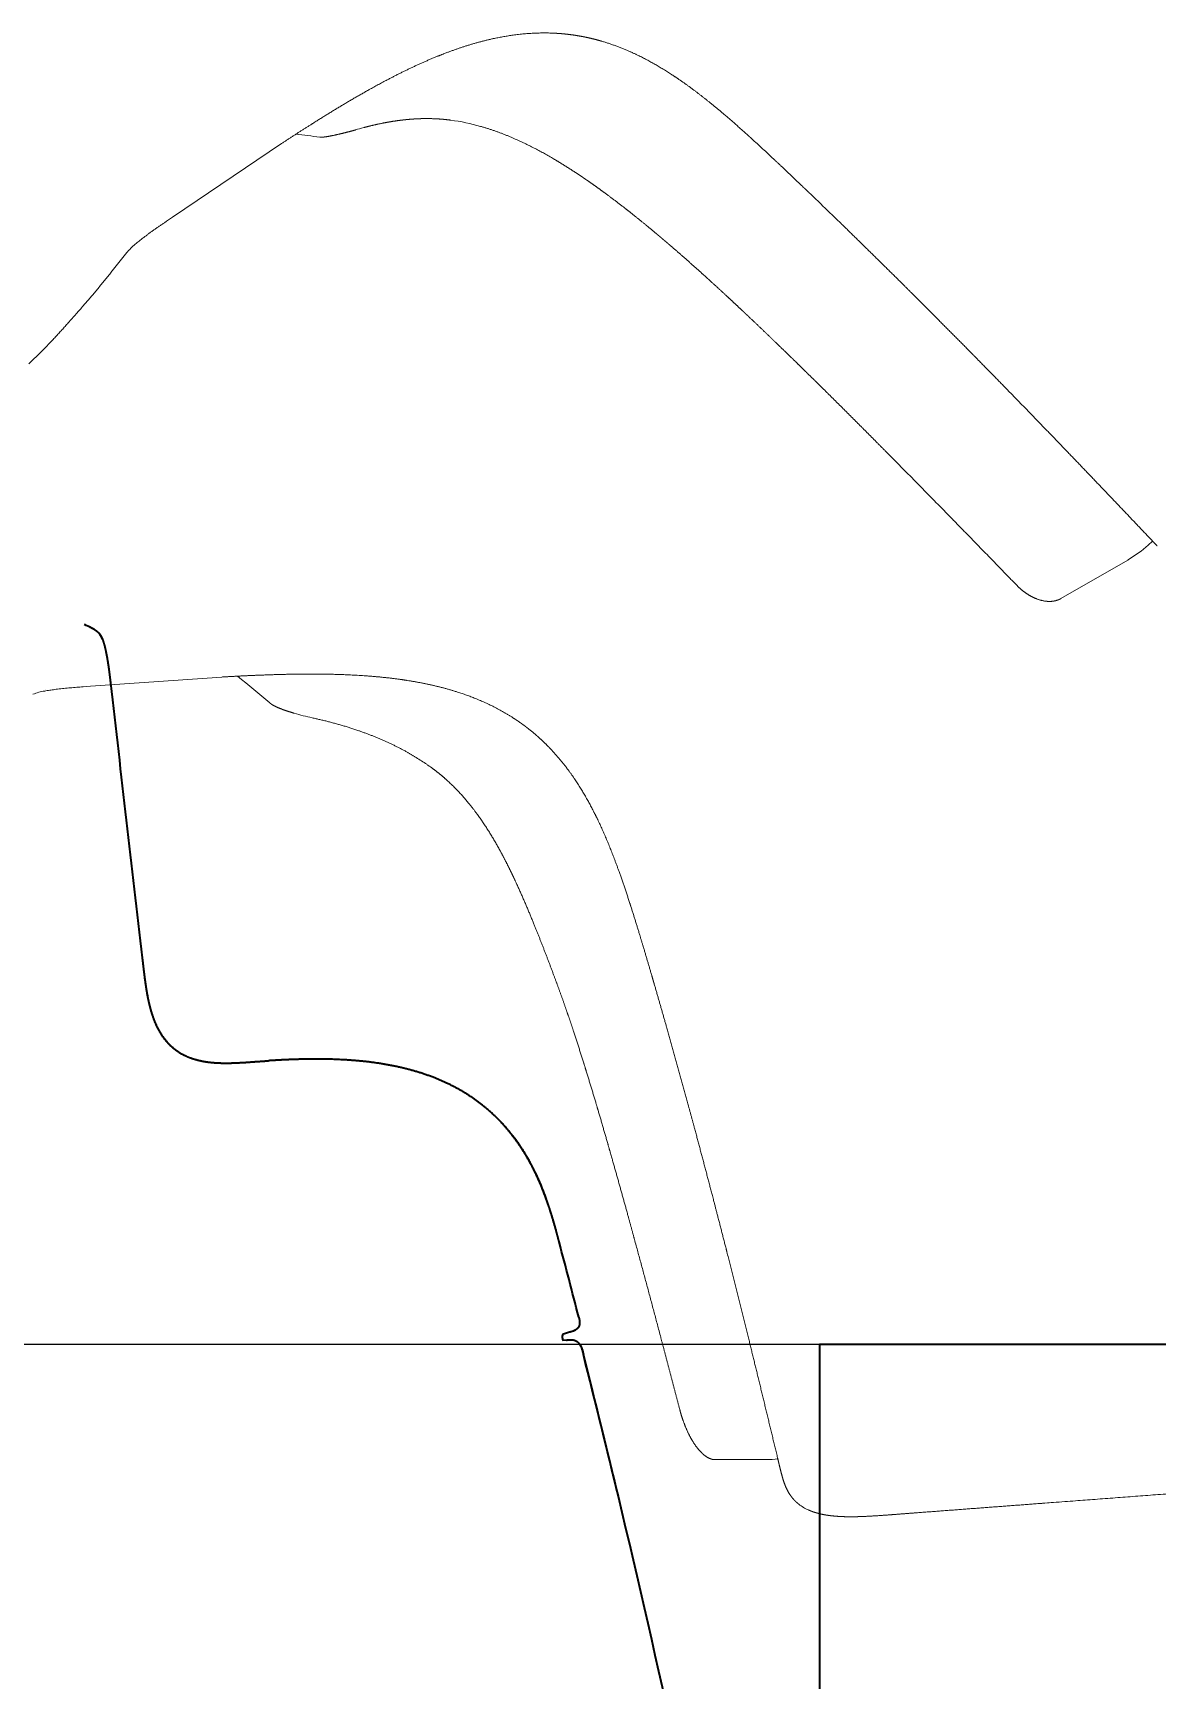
# Model space of a CAD drawing. Header units: millimetres. Extents: x 120 to 10915, y 515 to 8014.
# Drawn here: x 8325.9 to 8374.3, y 7013.1 to 7083.9 of the extents above; entities that cross this region are included whole.
import ezdxf

# ---------------------------------------------------------------- set-up
doc = ezdxf.new("R2010")
doc.units = ezdxf.units.MM
doc.layers.get('0').update_dxf_attribs({"lineweight": 13})
doc.layers.add('201_Dimensions', color=7, linetype='Continuous', lineweight=13)

# ---------------------------------------------------------------- blocks, each defined once
blk = doc.blocks.new('BLOCK13')
at = {"layer": '201_Dimensions', "color": 2, "lineweight": 25}
blk.add_line((8359.757812, 3127.5), (7766.277832, 3127.5), dxfattribs=at)
blk = doc.blocks.new('BLOCK16')
at = {"layer": '201_Dimensions', "color": 2, "lineweight": 18}
blk.add_line((8359.757812, 3127.5), (8048.006348, 3127.5), dxfattribs=at)
blk = doc.blocks.new('2903066')
at = {"layer": '201_Dimensions', "color": 3, "lineweight": 18}
for p, q in [((8336.612, 3179.172), (8331.924, 3176.004)), ((8331.924, 3176.004), (8331.667, 3175.83)), ((8374.092, 3162.073), (8373.9, 3161.897)), ((8373.025, 3161.256), (8373.058, 3161.275)), ((8370.15, 3159.596), (8373.025, 3161.256)), ((8328.394, 3155.822), (8328.085, 3155.8)), ((8334.039, 3156.222), (8328.394, 3155.822)), ((8355.271, 3122.55), (8356.983, 3122.55)), ((8357.274, 3122.55), (8356.983, 3122.55)), ((8357.274, 3122.55), (8357.484, 3122.55)), ((8363.83, 3120.256), (8363.857, 3120.258))]:
    blk.add_line(p, q, dxfattribs=at)
at = {"layer": '201_Dimensions', "color": 3, "lineweight": 35}
for p, q in [((8326.454, 3155.695), (8326.455, 3155.695)), ((8349.007, 3128.031), (8348.784, 3127.97)), ((8349.007, 3128.031), (8348.784, 3127.97)), ((8348.691, 3127.816), (8348.726, 3127.677)), ((8348.691, 3127.816), (8348.726, 3127.677)), ((8348.871, 3127.695), (8348.726, 3127.677)), ((8359.758, 3127.5), (8359.758, 3060)), ((8927.769, 3127.5), (8359.758, 3127.5))]:
    blk.add_line(p, q, dxfattribs=at)
blk.add_lwpolyline([(8329.254, 3155.975, 0.000566), (8330.618, 3144.139)], format="xyb", dxfattribs=at)
blk.add_lwpolyline([(8329.254, 3155.975, 0.000566), (8330.618, 3144.139)], format="xyb", dxfattribs=at)
at = {"layer": '201_Dimensions', "color": 3, "lineweight": 18}
for centre, radius, start, end in [((8344.101, 3165.032), 15.344, 104.92461, 106.29216), ((8342.7, 3171.236), 9.024, 74.04204, 82.39254), ((8367.294, 3425.037), 247.294, 263.01804, 263.25967), ((8331.994, 3172.797), 2.643, 129.32402, 134.95685), ((8332.246, 3172.586), 2.97, 135.53409, 140.6462), ((8314.881, 3181.651), 16.143, 312.25452, 316.58446), ((8370.525, 3165.586), 5, 300.44596, 312.45733), ((8326.851, 3153.01), 2.643, 99.32402, 104.95685), ((8310.381, 3125.515), 39.212, 48.99182, 51.63115), ((8326.964, 3152.702), 2.97, 105.53409, 110.6462), ((8340.389, 3165.722), 11.521, 253.74439, 257.68847), ((8357.484, 3126.3), 3.75, 270, 277.44248), ((8360.089, 3122.205), 1.988, 232.14873, 246.21225)]:
    blk.add_arc(centre, radius, start, end, dxfattribs=at)
at = {"layer": '201_Dimensions', "color": 3, "lineweight": 35}
for centre, radius, start, end in [((8314.95, 3129.226), 32.085, 65.16308, 65.73334), ((8328.131, 3157.567), 0.826, 19.99719, 42.91883), ((7871.668, 3006.191), 493.188, 14.38129, 14.76893), ((7871.668, 3006.191), 493.188, 14.38129, 14.76893), ((7869.456, 3005.602), 495.276, 13.47037, 14.19707)]:
    blk.add_arc(centre, radius, start, end, dxfattribs=at)
for centre, major_axis, ratio, start_param, end_param in [((8348.816, 3127.849), (0.121, 0.046), 0.966027, 1.468302, 3.029262), ((8348.816, 3127.849), (0.121, 0.046), 0.966027, 1.468302, 3.029262), ((7843.96, 2907.683), (-344.313, -465.746), 0.840641, 2.452162, 2.538458)]:
    blk.add_ellipse(centre, major_axis=major_axis, ratio=ratio, start_param=start_param, end_param=end_param, dxfattribs=at)
at = {"layer": '201_Dimensions', "color": 3, "lineweight": 18}
for points, degree, knots in [([(8336.612, 3179.172), (8337.057, 3179.464), (8337.504, 3179.753), (8337.953, 3180.039), (8339.157, 3180.792), (8340.384, 3181.509), (8341.162, 3181.936), (8342.228, 3182.472), (8343.327, 3182.932), (8343.609, 3183.044), (8344.651, 3183.431), (8345.724, 3183.726), (8346.523, 3183.879), (8347.461, 3183.961), (8348.395, 3183.92), (8348.523, 3183.913), (8348.651, 3183.903), (8348.778, 3183.89)], 5, [0, 0, 0, 0, 0, 0, 10.696923, 10.696923, 10.696923, 28.547613, 28.547613, 28.547613, 34.645314, 34.645314, 34.645314, 50.875991, 50.875991, 50.875991, 53.447141, 53.447141, 53.447141, 53.447141, 53.447141, 53.447141]), ([(8348.778, 3183.89), (8348.826, 3183.885), (8348.874, 3183.88), (8348.922, 3183.875), (8349.019, 3183.863), (8349.115, 3183.851), (8349.163, 3183.844), (8349.354, 3183.816), (8349.545, 3183.782), (8349.688, 3183.754), (8349.971, 3183.692), (8350.252, 3183.618), (8350.392, 3183.579), (8350.974, 3183.401), (8351.542, 3183.176), (8351.963, 3182.98), (8352.694, 3182.595), (8353.393, 3182.156), (8353.694, 3181.955), (8354.462, 3181.412), (8355.197, 3180.826), (8355.639, 3180.455), (8356.172, 3179.99), (8356.698, 3179.517), (8356.793, 3179.43), (8357.273, 3178.993), (8357.748, 3178.551), (8358.127, 3178.194), (8358.591, 3177.754), (8359.053, 3177.312), (8359.139, 3177.23), (8359.224, 3177.147), (8359.31, 3177.065)], 5, [0, 0, 0, 0, 0, 0, 0.974689, 0.974689, 0.974689, 1.949378, 1.949378, 1.949378, 4.865351, 4.865351, 4.865351, 7.785328, 7.785328, 7.785328, 17.108505, 17.108505, 17.108505, 24.385069, 24.385069, 24.385069, 36.011837, 36.011837, 36.011837, 38.601634, 38.601634, 38.601634, 49.062982, 49.062982, 49.062982, 51.452674, 51.452674, 51.452674, 51.452674, 51.452674, 51.452674]), ([(8339.796, 3179.76), (8339.609, 3179.706), (8339.42, 3179.656), (8339.231, 3179.61), (8338.919, 3179.535), (8338.632, 3179.479), (8338.522, 3179.461), (8338.403, 3179.447), (8338.308, 3179.449), (8338.294, 3179.45), (8338.282, 3179.451), (8338.269, 3179.452)], 5, [0, 0, 0, 0, 0, 0, 4.919337, 4.919337, 4.919337, 8.246668, 8.246668, 8.246668, 8.817112, 8.817112, 8.817112, 8.817112, 8.817112, 8.817112]), ([(8340.149, 3179.859), (8340.247, 3179.885), (8340.346, 3179.91), (8340.445, 3179.935), (8340.777, 3180.014), (8341.113, 3180.082), (8341.35, 3180.124), (8341.588, 3180.159), (8341.827, 3180.186)], 5, [0, 0, 0, 0, 0, 0, 2.906849, 2.906849, 2.906849, 9.724296, 9.724296, 9.724296, 9.724296, 9.724296, 9.724296]), ([(8341.827, 3180.186), (8341.931, 3180.198), (8342.035, 3180.209), (8342.138, 3180.218), (8342.261, 3180.227), (8342.384, 3180.234), (8342.408, 3180.236), (8342.448, 3180.238), (8342.488, 3180.24), (8342.511, 3180.241), (8342.552, 3180.242), (8342.593, 3180.243), (8342.614, 3180.244), (8342.76, 3180.248), (8342.907, 3180.249), (8343.033, 3180.247), (8343.282, 3180.239), (8343.527, 3180.221), (8343.649, 3180.21), (8343.77, 3180.197), (8343.891, 3180.181)], 5, [0, 0, 0, 0, 0, 0, 3.513362, 3.513362, 3.513362, 4.18643, 4.18643, 4.18643, 4.863221, 4.863221, 4.863221, 5.563296, 5.563296, 5.563296, 9.778437, 9.778437, 9.778437, 13.959158, 13.959158, 13.959158, 13.959158, 13.959158, 13.959158]), ([(8345.181, 3179.912), (8345.701, 3179.765), (8346.213, 3179.581), (8346.716, 3179.367), (8347.535, 3178.97), (8348.323, 3178.52), (8348.633, 3178.333), (8348.939, 3178.141), (8349.24, 3177.943)], 5, [0, 0, 0, 0, 0, 0, 15.299646, 15.299646, 15.299646, 25.493436, 25.493436, 25.493436, 25.493436, 25.493436, 25.493436]), ([(8349.24, 3177.943), (8349.328, 3177.886), (8349.414, 3177.829), (8349.506, 3177.768), (8349.622, 3177.688), (8349.737, 3177.61), (8349.766, 3177.59), (8350.023, 3177.412), (8350.278, 3177.231), (8350.502, 3177.068), (8350.948, 3176.736), (8351.388, 3176.396), (8351.607, 3176.224), (8351.961, 3175.941), (8352.313, 3175.654), (8352.448, 3175.543), (8352.596, 3175.42), (8352.743, 3175.296), (8352.757, 3175.285), (8352.783, 3175.263), (8352.81, 3175.24), (8352.824, 3175.229), (8352.891, 3175.172), (8352.961, 3175.113), (8353.023, 3175.06), (8353.106, 3174.99), (8353.185, 3174.922), (8353.21, 3174.901), (8353.259, 3174.859), (8353.307, 3174.818), (8353.331, 3174.797), (8353.627, 3174.543), (8353.92, 3174.287), (8354.187, 3174.052), (8354.454, 3173.814), (8354.72, 3173.574)], 5, [0, 0, 0, 0, 0, 0, 3.611935, 3.611935, 3.611935, 4.821382, 4.821382, 4.821382, 14.479284, 14.479284, 14.479284, 24.141406, 24.141406, 24.141406, 30.191254, 30.191254, 30.191254, 30.796697, 30.796697, 30.796697, 31.40214, 31.40214, 31.40214, 33.788756, 33.788756, 33.788756, 34.892946, 34.892946, 34.892946, 35.997137, 35.997137, 35.997137, 48.400951, 48.400951, 48.400951, 48.400951, 48.400951, 48.400951]), ([(8374.289, 3161.866), (8374.223, 3161.935), (8374.158, 3162.004), (8374.109, 3162.055), (8372.869, 3163.363), (8371.627, 3164.669), (8370.446, 3165.903), (8369.132, 3167.264), (8367.811, 3168.618), (8367.701, 3168.731), (8367.167, 3169.277), (8366.632, 3169.822), (8366.213, 3170.248), (8365.074, 3171.4), (8363.928, 3172.548), (8363.189, 3173.283), (8361.973, 3174.484), (8360.75, 3175.677), (8360.271, 3176.141), (8359.791, 3176.604), (8359.31, 3177.065)], 5, [0, 0, 0, 0, 0, 0, 1.915466, 1.915466, 1.915466, 36.229503, 36.229503, 36.229503, 39.947204, 39.947204, 39.947204, 51.574124, 51.574124, 51.574124, 72.455211, 72.455211, 72.455211, 85.818717, 85.818717, 85.818717, 85.818717, 85.818717, 85.818717]), ([(8331.667, 3175.83), (8331.628, 3175.803), (8331.55, 3175.75), (8331.434, 3175.672), (8331.32, 3175.594), (8331.207, 3175.515), (8331.094, 3175.436), (8330.981, 3175.354), (8330.868, 3175.272), (8330.761, 3175.192), (8330.663, 3175.118), (8330.574, 3175.048), (8330.488, 3174.98), (8330.403, 3174.911), (8330.347, 3174.865), (8330.319, 3174.841)], 3, [0, 0, 0, 0, 0.572347, 1.128382, 1.678159, 2.227938, 2.781001, 3.337999, 3.898037, 4.459329, 4.935366, 5.37612, 5.815239, 6.253085, 6.690971, 6.690971, 6.690971, 6.690971]), ([(8329.949, 3174.47), (8329.909, 3174.422), (8329.829, 3174.326), (8329.713, 3174.182), (8329.599, 3174.039), (8329.487, 3173.897), (8329.373, 3173.751), (8329.296, 3173.653), (8329.256, 3173.603)], 3, [0, 0, 0, 0, 0.751955, 1.4981, 2.226359, 2.942493, 3.66809, 4.441941, 4.441941, 4.441941, 4.441941]), ([(8329.256, 3173.603), (8329.209, 3173.543), (8329.115, 3173.425), (8328.973, 3173.249), (8328.829, 3173.074), (8328.685, 3172.9), (8328.539, 3172.725), (8328.391, 3172.551), (8328.242, 3172.376), (8328.089, 3172.2), (8327.934, 3172.021), (8327.773, 3171.838), (8327.607, 3171.651), (8327.494, 3171.524), (8327.436, 3171.46)], 3, [0, 0, 0, 0, 0.905325, 1.810302, 2.715449, 3.621584, 4.529987, 5.44265, 6.362388, 7.293044, 8.239609, 9.20857, 10.207908, 11.247304, 11.247304, 11.247304, 11.247304]), ([(8361.588, 3166.962), (8361.317, 3167.234), (8361.045, 3167.506), (8360.773, 3167.778), (8360.363, 3168.185), (8359.953, 3168.591), (8359.819, 3168.724), (8359.552, 3168.987), (8359.285, 3169.249), (8359.151, 3169.38), (8358.952, 3169.575), (8358.753, 3169.77), (8358.662, 3169.858), (8358.254, 3170.255), (8357.845, 3170.651), (8357.498, 3170.985), (8357.129, 3171.337), (8356.759, 3171.688), (8356.741, 3171.705), (8356.699, 3171.744), (8356.661, 3171.781), (8356.642, 3171.798), (8356.595, 3171.842), (8356.549, 3171.886), (8356.52, 3171.913), (8356.467, 3171.963), (8356.411, 3172.016), (8356.388, 3172.037), (8356.173, 3172.239), (8355.958, 3172.44), (8355.768, 3172.617), (8355.443, 3172.917), (8355.116, 3173.215), (8354.985, 3173.335), (8354.853, 3173.455), (8354.721, 3173.574)], 5, [0, 0, 0, 0, 0, 0, 13.303382, 13.303382, 13.303382, 19.96653, 19.96653, 19.96653, 26.54772, 26.54772, 26.54772, 29.61469, 29.61469, 29.61469, 46.244947, 46.244947, 46.244947, 47.264013, 47.264013, 47.264013, 48.250664, 48.250664, 48.250664, 49.807661, 49.807661, 49.807661, 50.879017, 50.879017, 50.879017, 60.001419, 60.001419, 60.001419, 66.157577, 66.157577, 66.157577, 66.157577, 66.157577, 66.157577]), ([(8326.608, 3170.556), (8326.655, 3170.605), (8326.749, 3170.705), (8326.888, 3170.855), (8327.026, 3171.005), (8327.163, 3171.156), (8327.299, 3171.308), (8327.39, 3171.409), (8327.436, 3171.46)], 3, [0, 0, 0, 0, 0.820703, 1.639545, 2.455196, 3.269055, 4.085058, 4.903882, 4.903882, 4.903882, 4.903882]), ([(8368.265, 3160.155), (8367.336, 3161.113), (8366.405, 3162.071), (8365.472, 3163.027), (8364.137, 3164.39), (8362.797, 3165.746), (8362.395, 3166.152), (8361.992, 3166.557), (8361.588, 3166.962)], 5, [0, 0, 0, 0, 0, 0, 46.162732, 46.162732, 46.162732, 65.941638, 65.941638, 65.941638, 65.941638, 65.941638, 65.941638]), ([(8368.267, 3160.153), (8368.432, 3159.983), (8368.616, 3159.832), (8368.815, 3159.703), (8369.143, 3159.547), (8369.483, 3159.478), (8369.605, 3159.467), (8369.794, 3159.471), (8369.971, 3159.515), (8370.034, 3159.537), (8370.094, 3159.564), (8370.15, 3159.596)], 5, [0, 0, 0, 0, 0, 0, 5.915554, 5.915554, 5.915554, 9.18701, 9.18701, 9.18701, 11.094185, 11.094185, 11.094185, 11.094185, 11.094185, 11.094185]), ([(8334.039, 3156.222), (8334.57, 3156.252), (8335.101, 3156.279), (8335.633, 3156.303), (8337.052, 3156.353), (8338.473, 3156.36), (8339.361, 3156.341), (8340.552, 3156.272), (8341.733, 3156.121), (8342.034, 3156.077), (8343.129, 3155.891), (8344.206, 3155.61), (8344.975, 3155.343), (8345.828, 3154.945), (8346.617, 3154.443), (8346.724, 3154.372), (8346.829, 3154.3), (8346.933, 3154.225)], 5, [0, 0, 0, 0, 0, 0, 10.696923, 10.696923, 10.696923, 28.547613, 28.547613, 28.547613, 34.645314, 34.645314, 34.645314, 50.875991, 50.875991, 50.875991, 53.447141, 53.447141, 53.447141, 53.447141, 53.447141, 53.447141]), ([(8328.085, 3155.8), (8328.037, 3155.797), (8327.943, 3155.79), (8327.804, 3155.78), (8327.666, 3155.769), (8327.529, 3155.758), (8327.391, 3155.745), (8327.253, 3155.731), (8327.114, 3155.717), (8326.982, 3155.701), (8326.859, 3155.685), (8326.747, 3155.67), (8326.639, 3155.654), (8326.531, 3155.636), (8326.459, 3155.624), (8326.423, 3155.618)], 3, [0, 0, 0, 0, 0.572347, 1.128382, 1.678159, 2.227938, 2.781001, 3.337999, 3.898037, 4.459329, 4.935366, 5.37612, 5.815239, 6.253085, 6.690971, 6.690971, 6.690971, 6.690971]), ([(8337.164, 3154.662), (8336.949, 3154.725), (8336.74, 3154.792), (8336.542, 3154.864), (8336.329, 3154.956), (8336.175, 3155.056), (8336.151, 3155.072), (8336.13, 3155.089), (8336.111, 3155.105)], 5, [0, 0, 0, 0, 0, 0, 5.968317, 5.968317, 5.968317, 7.125851, 7.125851, 7.125851, 7.125851, 7.125851, 7.125851]), ([(8337.933, 3154.466), (8338.602, 3154.321), (8339.269, 3154.147), (8339.932, 3153.937), (8341.004, 3153.529), (8342.01, 3153.009), (8342.398, 3152.783), (8342.77, 3152.539), (8343.128, 3152.276)], 5, [0, 0, 0, 0, 0, 0, 19.284396, 19.284396, 19.284396, 31.975098, 31.975098, 31.975098, 31.975098, 31.975098, 31.975098]), ([(8346.933, 3154.225), (8346.972, 3154.197), (8347.012, 3154.168), (8347.051, 3154.14), (8347.128, 3154.082), (8347.205, 3154.023), (8347.244, 3153.993), (8347.395, 3153.873), (8347.544, 3153.748), (8347.653, 3153.653), (8347.868, 3153.457), (8348.074, 3153.253), (8348.175, 3153.148), (8348.591, 3152.703), (8348.969, 3152.225), (8349.236, 3151.844), (8349.677, 3151.146), (8350.063, 3150.416), (8350.223, 3150.091), (8350.616, 3149.237), (8350.96, 3148.362), (8351.158, 3147.819), (8351.387, 3147.15), (8351.605, 3146.478), (8351.645, 3146.355), (8351.842, 3145.737), (8352.032, 3145.116), (8352.182, 3144.617), (8352.363, 3144.004), (8352.542, 3143.391), (8352.576, 3143.277), (8352.609, 3143.163), (8352.642, 3143.048)], 5, [0, 0, 0, 0, 0, 0, 0.974689, 0.974689, 0.974689, 1.949378, 1.949378, 1.949378, 4.865351, 4.865351, 4.865351, 7.785328, 7.785328, 7.785328, 17.108505, 17.108505, 17.108505, 24.385069, 24.385069, 24.385069, 36.011837, 36.011837, 36.011837, 38.601634, 38.601634, 38.601634, 49.062982, 49.062982, 49.062982, 51.452674, 51.452674, 51.452674, 51.452674, 51.452674, 51.452674]), ([(8348.831, 3142.008), (8348.674, 3142.458), (8348.512, 3142.906), (8348.347, 3143.352), (8347.937, 3144.438), (8347.51, 3145.518), (8347.25, 3146.154), (8346.97, 3146.809), (8346.669, 3147.456), (8346.657, 3147.483), (8346.611, 3147.582), (8346.564, 3147.681), (8346.529, 3147.754), (8346.46, 3147.897), (8346.39, 3148.038), (8346.353, 3148.113), (8346.182, 3148.451), (8346.004, 3148.786), (8345.857, 3149.049), (8345.468, 3149.708), (8345.035, 3150.34), (8344.755, 3150.71), (8344.28, 3151.268), (8343.754, 3151.771), (8343.553, 3151.949), (8343.344, 3152.117), (8343.128, 3152.276)], 5, [0, 0, 0, 0, 0, 0, 13.486028, 13.486028, 13.486028, 32.858561, 32.858561, 32.858561, 33.700969, 33.700969, 33.700969, 35.952177, 35.952177, 35.952177, 38.173492, 38.173492, 38.173492, 46.677524, 46.677524, 46.677524, 59.749201, 59.749201, 59.749201, 67.394506, 67.394506, 67.394506, 67.394506, 67.394506, 67.394506]), ([(8358.014, 3122.396), (8357.992, 3122.489), (8357.97, 3122.581), (8357.953, 3122.65), (8357.533, 3124.403), (8357.11, 3126.155), (8356.704, 3127.813), (8356.247, 3129.649), (8355.78, 3131.483), (8355.741, 3131.636), (8355.552, 3132.376), (8355.361, 3133.115), (8355.211, 3133.693), (8354.801, 3135.261), (8354.382, 3136.828), (8354.11, 3137.833), (8353.657, 3139.481), (8353.194, 3141.126), (8353.012, 3141.768), (8352.828, 3142.408), (8352.642, 3143.048)], 5, [0, 0, 0, 0, 0, 0, 1.915466, 1.915466, 1.915466, 36.229503, 36.229503, 36.229503, 39.947204, 39.947204, 39.947204, 51.574124, 51.574124, 51.574124, 72.455211, 72.455211, 72.455211, 85.818717, 85.818717, 85.818717, 85.818717, 85.818717, 85.818717]), ([(8348.831, 3142.008), (8348.949, 3141.668), (8349.065, 3141.328), (8349.179, 3140.986), (8349.403, 3140.302), (8349.619, 3139.615), (8349.726, 3139.272), (8349.937, 3138.583), (8350.144, 3137.893), (8350.246, 3137.547), (8350.449, 3136.856), (8350.649, 3136.163), (8350.748, 3135.817), (8351.144, 3134.423), (8351.531, 3133.026), (8351.808, 3132.011), (8352.375, 3129.917), (8352.932, 3127.82), (8353.208, 3126.774), (8353.483, 3125.728), (8353.756, 3124.682)], 5, [0, 0, 0, 0, 0, 0, 10.19239, 10.19239, 10.19239, 20.387296, 20.387296, 20.387296, 30.585158, 30.585158, 30.585158, 40.785764, 40.785764, 40.785764, 71.59336, 71.59336, 71.59336, 102.195163, 102.195163, 102.195163, 102.195163, 102.195163, 102.195163]), ([(8459.435, 3127.28), (8457.482, 3127.139), (8455.529, 3126.998), (8453.594, 3126.859), (8449.838, 3126.587), (8446.082, 3126.315), (8444.279, 3126.185), (8440.74, 3125.928), (8437.202, 3125.671), (8435.462, 3125.545), (8431.94, 3125.289), (8428.418, 3125.033), (8426.66, 3124.904), (8422.989, 3124.637), (8419.319, 3124.369), (8417.395, 3124.228), (8413.505, 3123.944), (8409.616, 3123.659), (8407.631, 3123.513), (8404.607, 3123.291), (8401.582, 3123.068), (8400.549, 3122.992), (8394.507, 3122.547), (8388.465, 3122.1), (8383.422, 3121.725), (8376.495, 3121.209), (8369.569, 3120.689), (8367.665, 3120.545), (8365.761, 3120.402), (8363.857, 3120.258)], 5, [0, 0, 0, 0, 0, 0, 39.157364, 39.157364, 39.157364, 75.315755, 75.315755, 75.315755, 110.117299, 110.117299, 110.117299, 145.934056, 145.934056, 145.934056, 183.723171, 183.723171, 183.723171, 223.926899, 223.926899, 223.926899, 244.368402, 244.368402, 244.368402, 345.096577, 345.096577, 345.096577, 383.283297, 383.283297, 383.283297, 383.283297, 383.283297, 383.283297]), ([(8355.271, 3122.55), (8355.204, 3122.55), (8355.135, 3122.562), (8355.065, 3122.584), (8354.882, 3122.671), (8354.709, 3122.815), (8354.606, 3122.923), (8354.4, 3123.177), (8354.222, 3123.473), (8354.136, 3123.639), (8353.997, 3123.942), (8353.881, 3124.26), (8353.835, 3124.399), (8353.794, 3124.54), (8353.756, 3124.682)], 5, [0, 0, 0, 0, 0, 0, 2.53626, 2.53626, 2.53626, 6.782554, 6.782554, 6.782554, 11.627868, 11.627868, 11.627868, 15.297117, 15.297117, 15.297117, 15.297117, 15.297117, 15.297117]), ([(8358.869, 3120.636), (8358.853, 3120.648), (8358.837, 3120.661), (8358.822, 3120.674), (8358.699, 3120.779), (8358.588, 3120.899), (8358.503, 3121.014), (8358.388, 3121.205), (8358.298, 3121.408), (8358.268, 3121.483), (8358.188, 3121.706), (8358.125, 3121.934), (8358.087, 3122.09), (8358.051, 3122.243), (8358.014, 3122.395)], 5, [0, 0, 0, 0, 0, 0, 0.406364, 0.406364, 0.406364, 3.261939, 3.261939, 3.261939, 4.871312, 4.871312, 4.871312, 8.024092, 8.024092, 8.024092, 8.024092, 8.024092, 8.024092]), ([(8359.287, 3120.386), (8359.365, 3120.351), (8359.445, 3120.319), (8359.526, 3120.291), (8359.674, 3120.246), (8359.825, 3120.21), (8359.892, 3120.195), (8359.977, 3120.179), (8360.063, 3120.165), (8360.08, 3120.162), (8360.097, 3120.16), (8360.114, 3120.157)], 5, [0, 0, 0, 0, 0, 0, 1.723799, 1.723799, 1.723799, 3.111846, 3.111846, 3.111846, 3.461921, 3.461921, 3.461921, 3.461921, 3.461921, 3.461921]), ([(8360.114, 3120.157), (8360.19, 3120.146), (8360.266, 3120.136), (8360.342, 3120.128), (8360.513, 3120.112), (8360.686, 3120.102), (8360.782, 3120.098), (8360.897, 3120.095), (8361.013, 3120.094), (8361.032, 3120.094), (8361.052, 3120.093), (8361.071, 3120.093)], 5, [0, 0, 0, 0, 0, 0, 1.536404, 1.536404, 1.536404, 3.469092, 3.469092, 3.469092, 3.859736, 3.859736, 3.859736, 3.859736, 3.859736, 3.859736]), ([(8361.071, 3120.093), (8361.122, 3120.093), (8361.173, 3120.093), (8361.225, 3120.094), (8361.331, 3120.095), (8361.437, 3120.098), (8361.484, 3120.099), (8361.992, 3120.116), (8362.5, 3120.153), (8362.926, 3120.187), (8363.378, 3120.222), (8363.83, 3120.256)], 5, [0, 0, 0, 0, 0, 0, 1.029145, 1.029145, 1.029145, 2.137343, 2.137343, 2.137343, 11.258252, 11.258252, 11.258252, 11.258252, 11.258252, 11.258252])]:
    blk.add_open_spline(points, degree=degree, knots=knots, dxfattribs=at)
at = {"layer": '201_Dimensions', "color": 3, "lineweight": 35}
for points, degree, knots in [([(8328.427, 3158.344), (8328.513, 3158.304), (8328.592, 3158.258), (8328.663, 3158.206), (8328.763, 3158.11), (8328.839, 3157.997), (8328.865, 3157.95), (8328.887, 3157.901), (8328.907, 3157.85)], 5, [0, 0, 0, 0, 0, 0, 2.658478, 2.658478, 2.658478, 4.335487, 4.335487, 4.335487, 4.335487, 4.335487, 4.335487]), ([(8328.907, 3157.85), (8328.972, 3157.676), (8329.025, 3157.48), (8329.07, 3157.264), (8329.137, 3156.884), (8329.193, 3156.478), (8329.214, 3156.312), (8329.234, 3156.145), (8329.254, 3155.975)], 5, [0, 0, 0, 0, 0, 0, 5.605221, 5.605221, 5.605221, 9.312762, 9.312762, 9.312762, 9.312762, 9.312762, 9.312762]), ([(8328.907, 3157.85), (8328.972, 3157.676), (8329.025, 3157.48), (8329.07, 3157.264), (8329.137, 3156.884), (8329.193, 3156.478), (8329.214, 3156.312), (8329.234, 3156.145), (8329.254, 3155.975)], 5, [0, 0, 0, 0, 0, 0, 5.605221, 5.605221, 5.605221, 9.312762, 9.312762, 9.312762, 9.312762, 9.312762, 9.312762]), ([(8330.618, 3144.139), (8330.652, 3143.853), (8330.685, 3143.566), (8330.718, 3143.285), (8330.772, 3142.881), (8330.844, 3142.48), (8330.867, 3142.363), (8330.956, 3141.953), (8331.077, 3141.552), (8331.186, 3141.268), (8331.401, 3140.855), (8331.694, 3140.498), (8331.806, 3140.381), (8332.107, 3140.119), (8332.456, 3139.922), (8332.676, 3139.831), (8333.085, 3139.708), (8333.507, 3139.645), (8333.696, 3139.627), (8334.157, 3139.603), (8334.618, 3139.616), (8334.888, 3139.631), (8335.283, 3139.659), (8335.678, 3139.687), (8335.802, 3139.696), (8335.927, 3139.704), (8336.051, 3139.712)], 5, [0, 0, 0, 0, 0, 0, 5.777745, 5.777745, 5.777745, 8.15555, 8.15555, 8.15555, 14.158546, 14.158546, 14.158546, 17.385489, 17.385489, 17.385489, 22.111216, 22.111216, 22.111216, 25.907661, 25.907661, 25.907661, 31.331591, 31.331591, 31.331591, 33.830798, 33.830798, 33.830798, 33.830798, 33.830798, 33.830798]), ([(8330.618, 3144.139), (8330.646, 3143.903), (8330.673, 3143.666), (8330.701, 3143.433), (8330.761, 3142.955), (8330.841, 3142.479), (8330.889, 3142.24), (8331.002, 3141.778), (8331.168, 3141.332), (8331.265, 3141.12), (8331.415, 3140.858), (8331.598, 3140.62), (8331.642, 3140.567), (8331.687, 3140.516), (8331.734, 3140.466)], 5, [0, 0, 0, 0, 0, 0, 4.770847, 4.770847, 4.770847, 9.646095, 9.646095, 9.646095, 14.278073, 14.278073, 14.278073, 15.649058, 15.649058, 15.649058, 15.649058, 15.649058, 15.649058]), ([(8348.562, 3131.915), (8348.52, 3132.078), (8348.476, 3132.241), (8348.433, 3132.404), (8348.301, 3132.879), (8348.156, 3133.35), (8348.053, 3133.657), (8347.792, 3134.365), (8347.475, 3135.05), (8347.275, 3135.431), (8346.742, 3136.31), (8346.081, 3137.099), (8345.652, 3137.519), (8344.738, 3138.246), (8343.705, 3138.79), (8343.18, 3139.01), (8341.975, 3139.414), (8340.723, 3139.639), (8340.023, 3139.719), (8338.809, 3139.795), (8337.593, 3139.786), (8337.078, 3139.77), (8336.564, 3139.745), (8336.051, 3139.712)], 5, [0, 0, 0, 0, 0, 0, 3.371028, 3.371028, 3.371028, 9.856712, 9.856712, 9.856712, 18.449682, 18.449682, 18.449682, 30.376276, 30.376276, 30.376276, 41.706341, 41.706341, 41.706341, 55.74077, 55.74077, 55.74077, 66.022893, 66.022893, 66.022893, 66.022893, 66.022893, 66.022893]), ([(8348.562, 3131.915), (8348.511, 3132.109), (8348.46, 3132.304), (8348.407, 3132.499), (8348.291, 3132.908), (8348.165, 3133.315), (8348.094, 3133.528), (8347.861, 3134.191), (8347.583, 3134.836), (8347.369, 3135.265), (8347, 3135.9), (8346.565, 3136.489), (8346.406, 3136.688), (8346.239, 3136.881), (8346.064, 3137.066)], 5, [0, 0, 0, 0, 0, 0, 4.018386, 4.018386, 4.018386, 8.509385, 8.509385, 8.509385, 18.064065, 18.064065, 18.064065, 23.154645, 23.154645, 23.154645, 23.154645, 23.154645, 23.154645]), ([(8349.402, 3128.686), (8349.416, 3128.631), (8349.431, 3128.575), (8349.442, 3128.518), (8349.449, 3128.426), (8349.432, 3128.336), (8349.422, 3128.303), (8349.392, 3128.24), (8349.347, 3128.188), (8349.322, 3128.165), (8349.249, 3128.113), (8349.167, 3128.077), (8349.113, 3128.06), (8349.06, 3128.045), (8349.007, 3128.031)], 5, [0, 0, 0, 0, 0, 0, 1.17891, 1.17891, 1.17891, 1.897013, 1.897013, 1.897013, 2.607875, 2.607875, 2.607875, 3.746934, 3.746934, 3.746934, 3.746934, 3.746934, 3.746934]), ([(8349.402, 3128.686), (8349.416, 3128.631), (8349.431, 3128.575), (8349.442, 3128.518), (8349.449, 3128.426), (8349.432, 3128.336), (8349.422, 3128.303), (8349.392, 3128.24), (8349.347, 3128.188), (8349.322, 3128.165), (8349.249, 3128.113), (8349.167, 3128.077), (8349.113, 3128.06), (8349.06, 3128.045), (8349.007, 3128.031)], 5, [0, 0, 0, 0, 0, 0, 1.17891, 1.17891, 1.17891, 1.897013, 1.897013, 1.897013, 2.607875, 2.607875, 2.607875, 3.746934, 3.746934, 3.746934, 3.746934, 3.746934, 3.746934]), ([(8348.871, 3127.695), (8348.887, 3127.697), (8348.919, 3127.701), (8348.968, 3127.706), (8349.019, 3127.71), (8349.073, 3127.71), (8349.124, 3127.707), (8349.174, 3127.7), (8349.221, 3127.688), (8349.268, 3127.67), (8349.312, 3127.646), (8349.342, 3127.625), (8349.366, 3127.604), (8349.387, 3127.584), (8349.421, 3127.546), (8349.457, 3127.494), (8349.491, 3127.429), (8349.52, 3127.363), (8349.544, 3127.295), (8349.566, 3127.225), (8349.586, 3127.15), (8349.599, 3127.099), (8349.606, 3127.073)], 3, [0, 0, 0, 0, 0.189752, 0.387239, 0.595461, 0.799616, 1.033447, 1.206084, 1.410596, 1.609442, 1.811974, 2.011856, 2.044697, 2.198723, 2.352557, 2.660744, 2.946114, 3.236172, 3.521442, 3.816095, 4.121801, 4.447532, 4.447532, 4.447532, 4.447532]), ([(8349.387, 3127.583), (8349.398, 3127.572), (8349.427, 3127.538), (8349.467, 3127.477), (8349.505, 3127.401), (8349.535, 3127.324), (8349.56, 3127.244), (8349.584, 3127.16), (8349.598, 3127.103), (8349.606, 3127.073)], 3, [0, 0, 0, 0, 0.182923, 0.544247, 0.872058, 1.199702, 1.53145, 1.877353, 2.246304, 2.246304, 2.246304, 2.246304])]:
    blk.add_open_spline(points, degree=degree, knots=knots, dxfattribs=at)
at = {"layer": '201_Dimensions', "lineweight": 0}
for name in ['BLOCK13', 'BLOCK16']:
    blk.add_blockref(name, (0, 0), dxfattribs=at)

msp = doc.modelspace()

# ---------------------------------------------------------------- block references
at = {"color": 7, "lineweight": 35}
msp.add_blockref('2903066', (0, 3900), dxfattribs=at)

doc.saveas('drawing.dxf')
